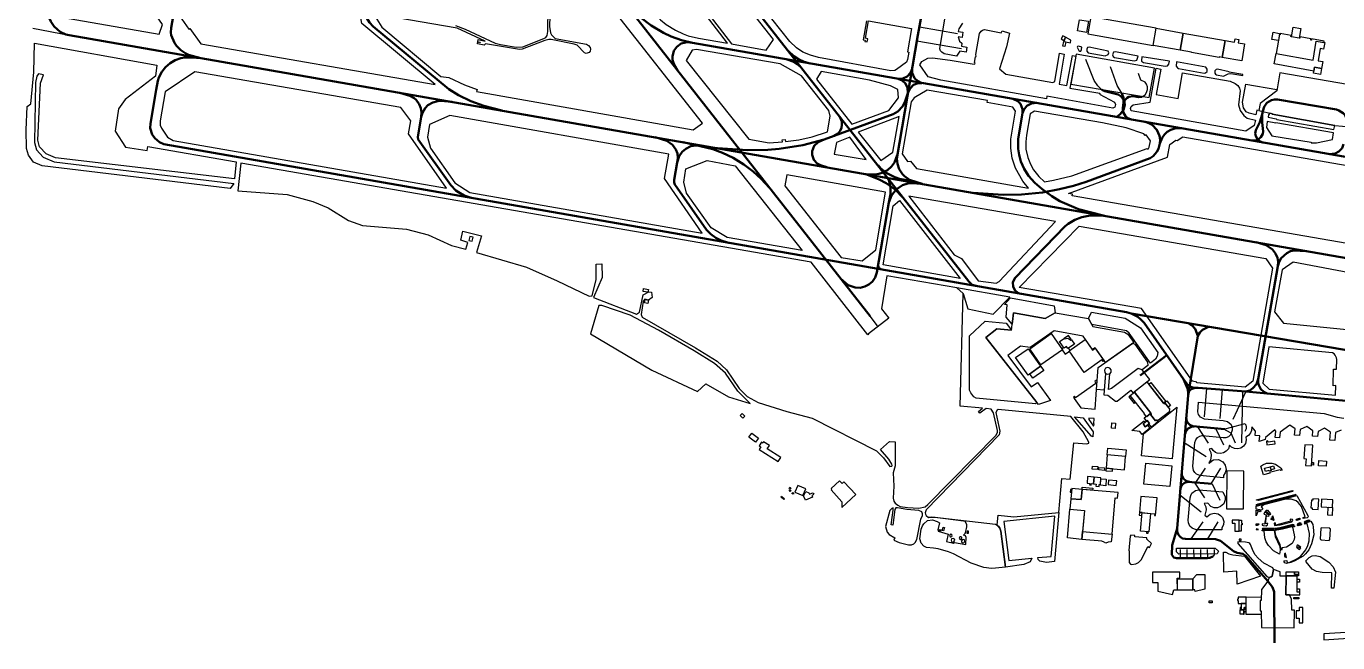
# Model space of a CAD drawing. Extents: x 16 to 3335, y -2153 to -3.
# Drawn here: x 16 to 1981, y -2153 to -1229 of the extents above; entities that cross this region are included whole.
import ezdxf

# ---------------------------------------------------------------- set-up
doc = ezdxf.new("R2010")
doc.units = 0
for name, color, linetype, lineweight in [('Apron', 6, 'Continuous', 25), ('Building', 7, 'Continuous', 25), ('Grass', 3, 'Continuous', 25), ('Parking_Position', 7, 'Continuous', 25), ('Runway', 2, 'Continuous', 50), ('Stopway', 30, 'Continuous', 25), ('Taxiway', 2, 'Continuous', 50)]:
    doc.layers.add(name, color=color, linetype=linetype, lineweight=lineweight)

msp = doc.modelspace()

# ---------------------------------------------------------------- linework, layer by layer
at = {"layer": 'Apron'}
for points in [[(1419, -1224.4), (1413.3, -1232.8), (1412.6, -1236.8), (1419.6, -1238), (1418.3, -1245.8), (1412.5, -1244.8), (1414.4, -1251.6), (1418.1, -1254.6), (1417.3, -1259.2), (1425.5, -1260.5), (1424.3, -1268.2), (1415, -1266.6), (1410, -1273.9), (1391.6, -1270.7), (1387.7, -1268.1), (1386.1, -1265.8), (1385.1, -1262.8), (1385.3, -1259.5), (1395.9, -1198)], [(2094.5, -1333.5), (1894.3, -1298.9), (1889.8, -1325.9), (1864.9, -1344.8), (1862.9, -1355.3), (1883.3, -1360.2), (1883.2, -1360.8), (1977.1, -1377.7), (2011.3, -1380.9)], [(1986.5, -1834.3), (1978.2, -1838), (1977.2, -1849.8), (1969.5, -1849.4), (1970.5, -1837.4), (1961.6, -1831.6), (1951.8, -1836.2), (1951.1, -1844), (1943.3, -1843.5), (1944.1, -1835.3), (1934.8, -1828.9), (1925.1, -1833.3), (1924.2, -1842.4), (1916.5, -1842), (1917.4, -1832.6), (1909.5, -1827), (1895, -1837.3), (1894.2, -1845.9), (1887.7, -1845.3), (1888.5, -1835.9), (1886.8, -1834), (1872.8, -1845.4), (1872.5, -1848.4), (1863.8, -1851.2), (1864.5, -1843), (1857.4, -1842.5), (1858.1, -1835.9), (1852.5, -1829.4), (1852, -1834.7), (1850.5, -1838.6), (1847.5, -1842.2), (1843.8, -1844.7), (1844.2, -1849), (1842.9, -1854.6), (1840.2, -1858.5), (1836.2, -1861.2), (1831.6, -1862.5), (1826.4, -1861.9), (1822.2, -1860.1), (1819, -1856.9), (1817.4, -1862.2), (1814.2, -1865.9), (1810.2, -1868.4), (1805.5, -1869.3), (1800.6, -1868.8), (1798.3, -1867.7), (1794.8, -1865), (1792.8, -1862.1), (1788.8, -1862.8), (1791, -1867.9), (1791.6, -1872.4), (1790.5, -1879.2), (1788.1, -1883.3), (1788.5, -1883.9), (1792.4, -1880.4), (1795.2, -1879.1), (1802.6, -1878.5), (1809.3, -1881.8), (1812.6, -1886.6), (1813.9, -1893.5), (1812.4, -1898.2), (1809.9, -1902.3), (1809.9, -1905.7), (1809.9, -1905.7), (1774.4, -1902.5), (1769.5, -1900.4), (1766.9, -1898), (1765, -1894.6), (1764.2, -1888.5), (1767.3, -1853.1), (1768.6, -1849), (1771.2, -1845.3), (1774.5, -1843.2), (1778.2, -1842.2), (1809.8, -1845.5), (1814.1, -1845.2), (1818, -1843.7), (1821, -1840.9), (1823.8, -1833.9), (1823.7, -1830.1), (1821.8, -1826.4), (1816, -1821.7), (1809.6, -1820.5), (1781.8, -1818), (1775.5, -1815), (1772.7, -1811), (1771.4, -1806.8), (1772.4, -1792.5), (1960.9, -1809.2), (1980.6, -1815), (1990.4, -1816.3)]]:
    msp.add_lwpolyline(points, dxfattribs=at)
for points in [[(1589.4, -1271.2), (1581.4, -1315.7), (1698.9, -1336.1), (1706.9, -1291.7), (1589.4, -1271.2)], [(1489.8, -1635.2), (1410.3, -1621), (1419.8, -1629.6), (1426.8, -1652.5), (1464.7, -1660.5), (1489.8, -1635.2)], [(1550.7, -1790.1), (1532.7, -1795.8), (1454, -1695.6), (1470.4, -1682.7), (1492.5, -1684.5), (1495.1, -1658.4), (1542.8, -1666.9), (1557.6, -1658.6), (1607.7, -1667.1), (1614.1, -1679.2), (1661.8, -1687.3), (1666.7, -1690.3), (1675.6, -1703), (1633.3, -1733), (1617.7, -1710.9), (1613.8, -1713.7), (1599.7, -1693.7), (1556.4, -1685.6), (1520.4, -1710.6), (1506, -1708.3), (1487, -1722.5), (1521.8, -1769.3), (1531.4, -1762.8), (1550.7, -1790.1)], [(1682.2, -1741.9), (1642.2, -1772), (1637.5, -1773.7), (1639.5, -1749.9), (1636.4, -1750.8), (1633.2, -1749.5), (1630.8, -1781.4), (1636.8, -1781.9), (1648.2, -1790.7), (1650.6, -1790.9), (1671.2, -1774.5), (1674.2, -1778.3), (1699.6, -1758.4), (1688.4, -1744), (1682.2, -1741.9)], [(1733.2, -1877.4), (1687.2, -1872.9), (1690.1, -1840), (1740.3, -1799.8), (1733.2, -1877.4)], [(1693.7, -1884), (1732.4, -1887.6), (1729.5, -1918.7), (1690.8, -1915.1), (1693.7, -1884)], [(1784.9, -1964.5), (1790, -1960.4), (1796.2, -1958.7), (1802.3, -1960), (1805.8, -1962.2), (1808.4, -1965.4), (1810.6, -1971.2), (1810.2, -1975.9), (1807.5, -1981.2), (1807.5, -1983.6), (1768.9, -1983.6), (1762.9, -1981.5), (1759.6, -1978.2), (1757.5, -1973.4), (1757.3, -1969.5), (1760.2, -1935.9), (1761.1, -1932.1), (1762.7, -1929), (1768.2, -1924.8), (1773.2, -1923.7), (1809.3, -1926.6), (1812.6, -1934.5), (1812.6, -1938.7), (1810.4, -1944.6), (1805.8, -1948.9), (1801.2, -1950.6), (1796.1, -1950.6), (1791.1, -1948.6), (1786.5, -1943.9), (1781.1, -1944.2), (1783.4, -1949.2), (1784.1, -1953.7), (1782.2, -1961.8), (1784.9, -1964.5)], [(1739.8, -2011.3), (1797.7, -2011.2), (1802.8, -2015.6), (1800.7, -2019.9), (1743, -2020), (1739.8, -2016.8), (1739.8, -2011.3)], [(1885.1, -2043.3), (1883.2, -2053.1), (1881.6, -2054.4), (1878.3, -2055.2), (1876.4, -2060.8), (1866.8, -2073), (1866.6, -2089.7), (1865, -2089.6), (1865.1, -2105), (1866.5, -2105.1), (1866.8, -2130.2), (1916, -2130.6), (1916.3, -2104.1), (1912.6, -2104.1), (1912.2, -2087.6), (1908.9, -2081.3), (1903.6, -2081.4), (1904.1, -2053.4), (1895.2, -2053.4), (1895.2, -2046.7), (1885.1, -2043.3)]]:
    msp.add_lwpolyline(points, close=True, dxfattribs=at)
at = {"layer": 'Building'}
for points in [[(1611.1, -1214.9), (1606.6, -1240.6), (1704.6, -1257.8), (1709, -1232.2), (1611.1, -1214.9)], [(1594.3, -1219.4), (1607.8, -1221.7), (1604.8, -1238.6), (1591.3, -1236.1), (1594.3, -1219.4)], [(1709, -1232.2), (1749.8, -1239.3), (1745.3, -1264.8), (1704.6, -1257.8), (1709, -1232.2)], [(1894.1, -1239.8), (1892.3, -1250.5), (1882.6, -1248.8), (1884.5, -1238.1), (1894.1, -1239.8)], [(1914.5, -1230.6), (1926.2, -1232.7), (1923.7, -1247.2), (1912, -1245.1), (1914.5, -1230.6)], [(693.9, -1252.6), (695.7, -1253), (695.5, -1254), (693.7, -1253.6), (693.9, -1252.6)], [(1573.4, -1245.6), (1569.5, -1243.4), (1567, -1247.9), (1571, -1250.3), (1573.4, -1245.6)], [(1570.7, -1252.2), (1573.7, -1252.7), (1572.5, -1259.4), (1569.5, -1259), (1570.7, -1252.2)], [(1570.7, -1252.2), (1580.8, -1254), (1581.5, -1250.2), (1573.4, -1245.6), (1570.7, -1252.2)], [(1749.8, -1239.3), (1812.6, -1250.3), (1808.1, -1275.9), (1803.6, -1275), (1803.4, -1275.8), (1762.1, -1268.7), (1762.1, -1267.9), (1745.3, -1264.8), (1749.8, -1239.3)], [(1812.6, -1250.3), (1826.7, -1252.8), (1827.6, -1248), (1833.2, -1248.9), (1832.3, -1253.8), (1841.8, -1255.5), (1837.6, -1281.2), (1808.1, -1275.9), (1812.6, -1250.3)], [(1949.1, -1251.4), (1961.8, -1253.5), (1960, -1263.6), (1955.1, -1262.7), (1951.9, -1281.2), (1958.8, -1282.2), (1957.1, -1292.4), (1946.3, -1290.5), (1945.3, -1296.3), (1886, -1285.7), (1889, -1269.9), (1944.3, -1279.8), (1949.1, -1251.4)], [(1889, -1269.9), (1944.3, -1279.8), (1949.1, -1251.4), (1960.7, -1253.3), (1961, -1251.4), (1942.2, -1248.2), (1941.9, -1250), (1940.9, -1249.8), (1941.2, -1248), (1925, -1245.2), (1924.7, -1247), (1923.7, -1247.2), (1912, -1245.1), (1911.1, -1244.6), (1911.4, -1242.8), (1895.2, -1240), (1894.9, -1241.9), (1893.8, -1241.7), (1889, -1269.9)], [(1946.3, -1290.5), (1957.1, -1292.4), (1955.4, -1301.2), (1944.8, -1299.3), (1946.3, -1290.5)], [(680.2, -1544), (679, -1550.2), (684.1, -1551.2), (685.4, -1545), (680.2, -1544)], [(948.1, -1623.4), (947.4, -1627.7), (940, -1626.4), (940.7, -1622.1), (948.1, -1623.4)], [(948.3, -1639.6), (947.1, -1644.7), (942, -1643.6), (943.1, -1638.5), (948.3, -1639.6)], [(1568.8, -1713.9), (1536.5, -1736.6), (1519.6, -1712.4), (1551.9, -1689.5), (1568.8, -1713.9)], [(1571.4, -1711.4), (1564.3, -1701.5), (1571.2, -1696.9), (1571.8, -1697.6), (1576.9, -1696.5), (1581.5, -1699.4), (1582.1, -1698.9), (1586.7, -1705.5), (1576.9, -1712.2), (1574.7, -1709.2), (1571.4, -1711.4)], [(1570.7, -1710.5), (1567.8, -1712.4), (1568.8, -1713.9), (1568.4, -1714.2), (1572.8, -1720.4), (1579.1, -1716), (1578.7, -1715.5), (1580.2, -1714.5), (1578, -1711.5), (1576.9, -1712.2), (1574.7, -1709.2), (1571.4, -1711.4), (1570.7, -1710.5)], [(1577.6, -1692.4), (1571.2, -1696.9), (1571.8, -1697.6), (1576.9, -1696.5), (1581.5, -1699.4), (1582.1, -1698.9), (1577.6, -1692.4)], [(1578.7, -1715.5), (1602.6, -1698.6), (1613.8, -1714.4), (1617.7, -1711.5), (1631, -1730.5), (1629.6, -1731.4), (1627.9, -1729.2), (1601.4, -1747.9), (1578.7, -1715.5)], [(1517.2, -1712.3), (1536, -1738.7), (1517.1, -1752.2), (1498.4, -1725.5), (1517.2, -1712.3)], [(1536, -1738.7), (1540.6, -1745.2), (1524.2, -1756.7), (1519.8, -1750.2), (1536, -1738.7)], [(1701.3, -1808.8), (1676.3, -1777), (1695.2, -1761.9), (1721.1, -1795.1), (1722.5, -1794.1), (1729.7, -1803.4), (1728.4, -1804.5), (1729.6, -1806.3), (1710.9, -1820.9), (1709.5, -1819.1), (1708, -1820.3), (1700.8, -1811), (1702.2, -1809.9), (1701.3, -1808.8)], [(1698, -1765.5), (1701.2, -1762.9), (1723.5, -1791.4), (1720.2, -1794), (1698, -1765.5)], [(1670.4, -1782.4), (1668, -1784.3), (1676, -1794.6), (1678.4, -1792.6), (1670.4, -1782.4)], [(1701.3, -1808.8), (1695, -1813.8), (1694, -1813.6), (1691, -1809.8), (1691.5, -1809.4), (1670.3, -1782.3), (1676.6, -1777.3), (1701.3, -1808.8)], [(1720.2, -1794), (1725.1, -1790.2), (1730.7, -1797.4), (1727.1, -1800.1), (1722.5, -1794.1), (1721.1, -1795.1), (1720.2, -1794)], [(1088.8, -1809.5), (1085.7, -1812.6), (1089.6, -1816.6), (1092.7, -1813.5), (1088.8, -1809.5)], [(1642.7, -1823.4), (1648.4, -1823.8), (1647.8, -1831.9), (1642.1, -1831.5), (1642.7, -1823.4)], [(1672.6, -1835.1), (1691, -1820.6), (1692.4, -1822.4), (1690.1, -1824.3), (1690, -1825.6), (1692.8, -1829.2), (1696.1, -1826.7), (1699.8, -1831.5), (1688.1, -1840.7), (1684.6, -1836.3), (1672.6, -1835.1)], [(1690.1, -1824.3), (1695.8, -1819.8), (1699.3, -1824.2), (1692.8, -1829.2), (1690, -1825.6), (1690.1, -1824.3)], [(1694.5, -1813.2), (1695, -1813.8), (1701.3, -1808.8), (1702.2, -1809.9), (1700.8, -1811), (1708, -1820.3), (1709.5, -1819.1), (1711.8, -1822), (1702, -1829.7), (1698.2, -1825), (1699.3, -1824.2), (1695.8, -1819.8), (1694.8, -1820.6), (1691, -1815.8), (1694.5, -1813.2)], [(1103.2, -1838.7), (1113, -1846.2), (1108.4, -1852.2), (1098.6, -1844.7), (1103.2, -1838.7)], [(1116.4, -1859.4), (1114, -1863.2), (1142.7, -1881.4), (1146.7, -1875.3), (1126.3, -1862.3), (1129.5, -1857.2), (1120.8, -1851.7), (1119.5, -1853.7), (1117.5, -1852.4), (1114, -1857.9), (1116.4, -1859.4)], [(1635.8, -1871.4), (1636.8, -1861.5), (1664.2, -1864), (1663.4, -1873.8), (1635.8, -1871.4)], [(1874.4, -1850.7), (1875.1, -1856.2), (1887.4, -1854.9), (1886.9, -1851.1), (1876.8, -1852.3), (1876.6, -1850.5), (1874.4, -1850.7)], [(1933.2, -1887.5), (1942.2, -1888), (1944.1, -1857), (1931.9, -1856.3), (1930.6, -1877.1), (1933.9, -1877.3), (1933.2, -1887.5)], [(1634, -1891.3), (1661.7, -1893.7), (1663.4, -1873.8), (1635.8, -1871.4), (1634, -1891.3)], [(1942.8, -1882.8), (1945.1, -1883), (1944.8, -1886.7), (1942.6, -1886.5), (1942.8, -1882.8)], [(1953.2, -1879.9), (1964.4, -1880.7), (1963.9, -1888.4), (1952.6, -1887.7), (1953.2, -1879.9)], [(1616, -1904.8), (1606.4, -1903.9), (1605.5, -1913.9), (1609.6, -1914.3), (1609.4, -1916.4), (1611.7, -1916.6), (1611.8, -1914.5), (1615.2, -1914.8), (1616, -1904.8)], [(1613.7, -1888.1), (1621.8, -1888.8), (1621.4, -1893.5), (1613.2, -1892.8), (1613.7, -1888.1)], [(1616, -1904.8), (1615.2, -1914.8), (1619.1, -1915.1), (1618.8, -1918.4), (1623.5, -1918.8), (1623.7, -1915.6), (1625.6, -1915.8), (1626.4, -1905.6), (1616, -1904.8)], [(1623.3, -1890.1), (1631.8, -1890.8), (1631.5, -1894.7), (1623, -1894), (1623.3, -1890.1)], [(1634.2, -1891.3), (1633.9, -1895.1), (1643.5, -1896), (1643.9, -1892.1), (1634.2, -1891.3)], [(1840.3, -1952.3), (1840.5, -1895.6), (1815.1, -1895.5), (1814.8, -1952.1), (1840.3, -1952.3)], [(1871.5, -1891.4), (1880.1, -1889.1), (1881.7, -1895), (1878.5, -1895.8), (1878.2, -1894.7), (1872.8, -1896.1), (1871.5, -1891.4)], [(1880.1, -1889.1), (1885.2, -1887.7), (1886.4, -1892.3), (1881.3, -1893.7), (1880.1, -1889.1)], [(1159.1, -1924.1), (1160.4, -1923.3), (1161.7, -1925.4), (1160.5, -1926.2), (1159.1, -1924.1)], [(1159.3, -1920.7), (1160.8, -1920), (1161.5, -1921.7), (1159.9, -1922.3), (1159.3, -1920.7)], [(1171.9, -1917.3), (1167.8, -1927.5), (1179.8, -1932.4), (1184, -1922.1), (1171.9, -1917.3)], [(1183.3, -1939.5), (1180.4, -1932.8), (1184.2, -1926.2), (1188.7, -1928.2), (1189.6, -1930.4), (1194.1, -1928.5), (1196.1, -1929.5), (1195.2, -1931.3), (1192.8, -1932.3), (1194, -1935), (1183.3, -1939.5)], [(1234.6, -1910.2), (1221.8, -1921.9), (1222.8, -1922.9), (1221.8, -1923.7), (1238.1, -1941.6), (1237.8, -1950.5), (1259, -1930.9), (1241.2, -1911.8), (1238.4, -1914.4), (1234.6, -1910.2)], [(1596.8, -1938.5), (1581.4, -1937.1), (1579.9, -1952.7), (1601.6, -1954.7), (1598.8, -1986.2), (1643.3, -1990.2), (1647.9, -1935.8), (1651.2, -1936.2), (1652, -1927.8), (1598.1, -1923.1), (1596.8, -1938.5)], [(1582.6, -1923.3), (1580.8, -1923.2), (1580.5, -1927.5), (1582.2, -1927.7), (1582.6, -1923.3)], [(1598.1, -1923.1), (1582.7, -1921.6), (1581.4, -1937.1), (1596.8, -1938.5), (1598.1, -1923.1)], [(1598.1, -1923.1), (1598.4, -1920), (1614.1, -1921.4), (1613.9, -1924.5), (1598.1, -1923.1)], [(1634.4, -1907.8), (1633.6, -1917.6), (1625.5, -1916.9), (1626.3, -1907.1), (1634.4, -1907.8)], [(1637.8, -1909.2), (1637.1, -1916), (1649.3, -1917.2), (1650, -1910.4), (1637.8, -1909.2)], [(1147.8, -1933.5), (1152.3, -1937.2), (1151.3, -1938.3), (1146.9, -1934.7), (1147.8, -1933.5)], [(1164.5, -1927.6), (1166.2, -1928.9), (1165, -1930.5), (1163.3, -1929.2), (1164.5, -1927.6)], [(1707.2, -1959.6), (1706.9, -1962.2), (1708.4, -1962.3), (1710.8, -1935.9), (1686.3, -1933.7), (1684.1, -1957.7), (1707.2, -1959.6)], [(1951.9, -1953.5), (1952.8, -1937.8), (1944.1, -1937.3), (1944, -1939.5), (1941.9, -1939.3), (1941.2, -1950.7), (1943.2, -1950.8), (1943.1, -1953), (1951.9, -1953.5)], [(1973.5, -1950.2), (1974.2, -1938.7), (1957.1, -1937.7), (1956.4, -1949.2), (1973.5, -1950.2)], [(1579.9, -1952.7), (1601.6, -1954.7), (1597.7, -1998), (1576.1, -1995.9), (1579.9, -1952.7)], [(1684.1, -1957.7), (1683.6, -1961.9), (1687.7, -1962.4), (1688.1, -1958), (1684.1, -1957.7)], [(1688.1, -1958), (1700.7, -1959.1), (1698.2, -1986.9), (1685.5, -1985.8), (1688.1, -1958)], [(1973.5, -1950.2), (1972.8, -1962.1), (1966.5, -1961.7), (1967.2, -1949.9), (1973.5, -1950.2)], [(1384.6, -1983), (1386.8, -1983.7), (1386.1, -1985.8), (1383.9, -1985.1), (1384.6, -1983)], [(1389.8, -1979.7), (1391.9, -1980.3), (1390.3, -1985.2), (1388.2, -1984.6), (1389.8, -1979.7)], [(1833.5, -1969.5), (1823.3, -1969.5), (1823.3, -1973.7), (1827.3, -1973.7), (1827.3, -1985.5), (1833.4, -1985.5), (1833.5, -1969.5)], [(1833.5, -1969.5), (1837, -1969.5), (1837, -1973.6), (1838.3, -1973.6), (1838.3, -1976.1), (1836.6, -1976.1), (1836.6, -1985.5), (1833.4, -1985.5), (1833.5, -1969.5)], [(1956.1, -1981.4), (1955.2, -1997.9), (1955.9, -1998), (1955.9, -1998.8), (1968.5, -1999.5), (1968.6, -1998.8), (1969.4, -1998.8), (1970.3, -1982.3), (1969.4, -1982.2), (1969.5, -1981.5), (1957, -1980.8), (1956.9, -1981.5), (1956.1, -1981.4)], [(1401.5, -1990.4), (1400.2, -1990.8), (1399.4, -1992.3), (1400.3, -1994), (1401.4, -1994.3), (1402.8, -1993.7), (1403.4, -1992.5), (1403.1, -1991.2), (1401.5, -1990.4)], [(1404.7, -1996.5), (1402.5, -1997.4), (1401.7, -1999), (1402.4, -2001.1), (1404.1, -2002.1), (1406, -2001.8), (1407.4, -1999.4), (1406.7, -1997.5), (1404.7, -1996.5)], [(1416.2, -1994), (1414.9, -1994.4), (1414.1, -1996), (1415, -1997.6), (1416.1, -1998), (1417.5, -1997.3), (1418.1, -1996.1), (1417.7, -1994.9), (1416.2, -1994)], [(1420.1, -1998), (1418.3, -1998.6), (1417.3, -2000.2), (1417.6, -2002), (1419.6, -2003.3), (1421.5, -2002.9), (1422.6, -2000.6), (1421.7, -1998.7), (1420.1, -1998)], [(1425.6, -1988.6), (1427.7, -1988.7), (1427.7, -1985.7), (1425.7, -1985.7), (1425.6, -1988.6)], [(1598.8, -1986.2), (1643, -1990.2), (1641.9, -2001.9), (1637.2, -2002.2), (1633.7, -2003.5), (1630.4, -2001.6), (1628.1, -2001.4), (1628.1, -2000.6), (1597.7, -1998), (1598.8, -1986.2)], [(1694.7, -1986.6), (1694.5, -1988.6), (1697.3, -1988.8), (1697.5, -1986.9), (1694.7, -1986.6)], [(1833.5, -1997.8), (1833.5, -1999.8), (1836.5, -1999.9), (1836.5, -1997.7), (1833.5, -1997.8)], [(1711.8, -2075.7), (1733.7, -2080.8), (1735.6, -2073.5), (1741, -2073.6), (1740.8, -2056), (1744.7, -2055.9), (1744.6, -2047.2), (1703.7, -2047.3), (1703.9, -2062.9), (1711.7, -2062.9), (1711.8, -2075.7)], [(1740.9, -2057), (1764.2, -2057), (1764.2, -2074.4), (1741, -2074.4), (1740.9, -2057)], [(1764.2, -2057), (1770.2, -2050.8), (1781.9, -2050.9), (1782, -2072.8), (1767.8, -2076.1), (1767.3, -2073.5), (1764.2, -2073.5), (1764.2, -2057)], [(1903.6, -2081.4), (1924.4, -2081.2), (1924.4, -2077.1), (1920.5, -2077.1), (1920.5, -2053.4), (1904.1, -2053.4), (1903.6, -2081.4)], [(1904.1, -2046.8), (1916.6, -2046.9), (1916.6, -2050.8), (1922.6, -2050.8), (1922.6, -2052.9), (1904.1, -2052.9), (1904.1, -2046.8)], [(1916.6, -2046.9), (1922.6, -2046.9), (1922.6, -2050.8), (1916.6, -2050.8), (1916.6, -2046.9)], [(1920.5, -2057.8), (1924.2, -2057.8), (1924.2, -2062.4), (1920.5, -2062.4), (1920.5, -2057.8)], [(1920.5, -2072.2), (1923.9, -2072.2), (1924, -2077.1), (1920.5, -2077.1), (1920.5, -2072.2)], [(1788.6, -2090.1), (1793.3, -2090.2), (1793.2, -2093), (1788.6, -2092.9), (1788.6, -2090.1)], [(1844.1, -2084.6), (1832.3, -2084.6), (1832.3, -2087.8), (1831.3, -2087.8), (1831.3, -2089.4), (1832.3, -2089.4), (1832.3, -2094.3), (1844.1, -2094.3), (1844.1, -2084.6)], [(1836.4, -2100), (1835.3, -2100), (1835.2, -2103.3), (1836.4, -2103.2), (1836.4, -2100)], [(1836.4, -2094.3), (1836.4, -2103.2), (1840.9, -2103.2), (1840.9, -2100.3), (1844.1, -2100.3), (1844.1, -2094.3), (1836.4, -2094.3)], [(1841.8, -2100.3), (1841.7, -2104), (1840.3, -2104), (1840.3, -2110.1), (1841.3, -2110), (1841.4, -2106.2), (1844.1, -2106.2), (1844.1, -2104), (1843.2, -2104), (1843.2, -2100.3), (1841.8, -2100.3)], [(1844.1, -2084), (1866.6, -2084.6), (1866.6, -2089.7), (1865, -2089.6), (1865.1, -2105), (1866.5, -2105.1), (1866.5, -2110.7), (1844.1, -2110.4), (1844.1, -2084)], [(1915.4, -2084.9), (1923, -2085), (1923, -2087.2), (1915.4, -2087.2), (1915.4, -2084.9)], [(1928.8, -2123.1), (1928.8, -2100.3), (1923.3, -2100.3), (1923.3, -2105), (1918.8, -2105), (1918.8, -2116), (1923.4, -2116), (1923.5, -2123.1), (1928.8, -2123.1)], [(1835.2, -2103.7), (1840.3, -2103.7), (1840.3, -2110.1), (1835.1, -2110), (1835.2, -2103.7)]]:
    msp.add_lwpolyline(points, close=True, dxfattribs=at)
at = {"layer": 'Grass'}
for points in [[(882.1, -1008), (1072.7, -1255.5), (1124.8, -1264.8), (1135.6, -1249), (1109.4, -1216), (1095, -1210.9), (1035.8, -1134.4), (1035.4, -1122), (948.1, -1010.4), (920.6, -999.8), (919.6, -1002.6), (914.9, -1001.8), (882.1, -1008)], [(1066.7, -1254.3), (878.2, -1008.7), (822.5, -1019.1), (815.1, -1038.3), (945.4, -1204.1), (948.2, -1203.3), (966.1, -1219.7), (974.8, -1226.4), (988.6, -1234.9), (1000, -1240.5), (1007.8, -1243.4), (1023, -1247.1), (1066.7, -1254.3)], [(158.6, -1123.9), (152.5, -1128), (124.2, -1124.2), (109, -1123.1), (95.8, -1124), (86.8, -1127.5), (81, -1133.8), (71.4, -1161.9), (68.9, -1180.4), (68.2, -1200.7), (71.6, -1201.1), (72.6, -1209.1), (74.9, -1214.7), (79.7, -1217.7), (214.9, -1240.9), (219.7, -1226.7), (186.5, -1178.1), (191.1, -1155.9), (187.3, -1151.5), (190.8, -1129.7), (158.6, -1123.9)], [(252.7, -1169.6), (245, -1213.4), (259.1, -1233.6), (260.5, -1232.7), (277, -1255.3), (628.4, -1316.6), (518.7, -1224.9), (514.9, -1206.1), (510.8, -1206.6), (483.2, -1217.7), (478.5, -1217.3), (463.8, -1209.4), (452.5, -1204.9), (252.7, -1169.6)], [(1647.4, -1350.4), (1644.4, -1351.9), (1545.2, -1334.1), (1544.6, -1337.7), (1386.6, -1309.7), (1367.6, -1304.8), (1354.9, -1286.9), (1357.7, -1281.8), (1367.1, -1277.1), (1374, -1276.7), (1400.3, -1279.8), (1436.4, -1286.1), (1437.6, -1285.6), (1437.9, -1284.5), (1436.9, -1283.4), (1438.2, -1275.1), (1439.4, -1274.5), (1438.9, -1271.3), (1444.6, -1240.1), (1447.1, -1236.3), (1448.7, -1235.1), (1452.1, -1234.2), (1476.8, -1239.1), (1478.4, -1236.1), (1489.4, -1239.7), (1484.6, -1260.1), (1474.4, -1292.8), (1484, -1301), (1554.5, -1313.6), (1557.4, -1311.7), (1564.2, -1269.4), (1571.1, -1270.8), (1563.6, -1315.9), (1575.5, -1318.1), (1583.6, -1273.1), (1589, -1274), (1580, -1322), (1624.5, -1329.6), (1624.2, -1330.9), (1646.7, -1342.8), (1648.2, -1346.2), (1647.4, -1350.4)], [(211.5, -1287.3), (209.5, -1303.8), (164, -1338.8), (154, -1352.8), (149, -1386.3), (164.5, -1410.3), (197, -1415.3), (198, -1409.3), (330, -1432.3), (327.5, -1457.8), (59.5, -1426.3), (45.5, -1420.3), (35.5, -1409.8), (33, -1399.8), (37, -1314.3), (41.5, -1301.8), (34, -1300.3), (31.5, -1303.8), (29.5, -1313.3), (28, -1403.3), (31, -1414.3), (41, -1425.3), (57.5, -1432.3), (326.5, -1464.8), (321, -1472.5), (39.6, -1438.2), (26.5, -1432.8), (19, -1422.3), (16, -1412.3), (15.5, -1384.3), (17, -1349.3), (22.5, -1345.3), (27, -1297.8), (28, -1254.3), (211.5, -1287.3)], [(1098.4, -1398.2), (1128.9, -1403.8), (1149.3, -1402.2), (1148.8, -1399.2), (1153, -1398.8), (1153.5, -1401.7), (1173.7, -1399.4), (1193.6, -1394.8), (1216.4, -1387.4), (1220.5, -1364), (1218.3, -1355.2), (1177.4, -1303.5), (1145.7, -1285.7), (1020.4, -1263.9), (1013.6, -1265.2), (1004.9, -1280.3), (1098.4, -1398.2)], [(1590.7, -1260.4), (1593.1, -1265.7), (1594.5, -1266.7), (1596.1, -1266.3), (1597.3, -1264), (1597.7, -1260.3), (1592.8, -1259.1), (1591.1, -1259.5), (1590.7, -1260.4)], [(1607, -1269.2), (1632.5, -1273.7), (1637.3, -1271.3), (1638.3, -1268.8), (1637.1, -1266.5), (1608.7, -1260.6), (1606.4, -1261.1), (1605.1, -1263.5), (1605, -1266.7), (1607, -1269.2)], [(1682.1, -1273.9), (1648.3, -1267.4), (1645.4, -1268.2), (1643.9, -1271.8), (1644.7, -1274.4), (1646.6, -1276.1), (1676.2, -1280.8), (1680, -1279.9), (1682.1, -1273.9)], [(1687.6, -1274.9), (1687, -1280.3), (1687.4, -1281.7), (1690.2, -1283.4), (1722.6, -1288.9), (1726.3, -1288.2), (1728.3, -1286.1), (1729.3, -1281.3), (1687.6, -1274.9)], [(645.3, -1472), (588.7, -1390.5), (592, -1370.7), (577.2, -1350.8), (268.4, -1297.3), (223.6, -1327.2), (216.2, -1371.1), (216.1, -1377.2), (218.1, -1381.8), (227.1, -1395.3), (235.5, -1400.3), (645.3, -1472)], [(1207.1, -1297.1), (1200.2, -1308.5), (1252.9, -1375.8), (1308.5, -1355.2), (1323, -1336.6), (1322, -1323.7), (1311, -1318.3), (1279.5, -1309.7), (1207.1, -1297.1)], [(1856.3, -1377.7), (1843.8, -1386.5), (1671.6, -1356.1), (1670.5, -1352.5), (1671.9, -1349.5), (1674.8, -1346.9), (1700, -1342.8), (1709.1, -1291.9), (1716.3, -1293.2), (1709.4, -1331.6), (1742, -1337.6), (1748.4, -1298.9), (1820.3, -1311.6), (1827.4, -1314.7), (1831.5, -1317.9), (1834, -1322), (1835.2, -1326.1), (1832.7, -1346.9), (1835.2, -1355.4), (1840.6, -1363), (1845.8, -1366.8), (1858.3, -1369.7), (1856.3, -1377.7)], [(1739.8, -1282.6), (1739.2, -1288.9), (1740.9, -1291.6), (1742.5, -1292.2), (1781.3, -1299.6), (1783.2, -1299.1), (1785.4, -1296.8), (1785.6, -1293.2), (1783.4, -1290.5), (1739.8, -1282.6)], [(1801.3, -1293.5), (1799.3, -1293.7), (1797, -1296.1), (1797.1, -1299.5), (1797.9, -1301.1), (1799.6, -1302.1), (1810.3, -1304), (1817.2, -1300.2), (1821.3, -1299.7), (1838.9, -1302.8), (1839, -1301.6), (1818.4, -1297.8), (1818.6, -1297.2), (1801.3, -1293.5)], [(1858.8, -1362.1), (1848.4, -1359.4), (1844.2, -1357.5), (1840, -1351.4), (1838.8, -1343.1), (1843.6, -1315.7), (1890.1, -1323.7), (1889.8, -1325.9), (1864.9, -1344.8), (1862.9, -1355.3), (1860.2, -1354.7), (1858.8, -1362.1)], [(1498.2, -1356.5), (1494.1, -1350.5), (1455.7, -1343.4), (1456.2, -1340.3), (1366, -1324.7), (1346.4, -1336.3), (1341.9, -1342.5), (1328.6, -1420.1), (1336.2, -1431.8), (1340.8, -1431.2), (1350, -1442.1), (1517.7, -1471.7), (1509.2, -1461.1), (1498.5, -1441.9), (1493.5, -1426.7), (1491.1, -1411.9), (1491.4, -1398.3), (1498.2, -1356.5)], [(1628.9, -1373.7), (1526.8, -1356.2), (1520.2, -1360.4), (1514.7, -1392.3), (1513.7, -1402.5), (1514, -1413.1), (1516.7, -1426), (1520.6, -1435.7), (1525.4, -1444.1), (1533.3, -1454.3), (1541.6, -1462.2), (1555.1, -1459.8), (1583, -1453.3), (1695.9, -1412.4), (1697.1, -1413.4), (1698.9, -1410.5), (1700.8, -1401), (1694.3, -1392), (1692.5, -1392.7), (1690.9, -1390.2), (1664.4, -1381.6), (1628.9, -1373.7)], [(650.3, -1363), (620.1, -1376.2), (617.2, -1395.3), (621.3, -1411.7), (657.8, -1463.9), (680.3, -1478.3), (1028.5, -1539), (972.1, -1457.2), (978.5, -1420.8), (650.3, -1363)], [(1324, -1364.4), (1262.5, -1387.8), (1296.3, -1430.5), (1314.7, -1417.7), (1324, -1364.4)], [(1875.3, -1371.9), (1874.4, -1381.1), (1882.5, -1393.2), (1941.4, -1402.8), (1941.4, -1403.8), (1949.5, -1403.9), (1973.4, -1398.8), (1975.2, -1388.8), (1888.7, -1373.7), (1888.5, -1374.4), (1875.3, -1371.9)], [(1975.7, -1383.7), (1977.1, -1377.7), (1883.2, -1360.8), (1883.3, -1360.2), (1879.3, -1359.5), (1877.4, -1361.9), (1876.8, -1365.5), (1889.2, -1367.8), (1889.9, -1368.7), (1975.7, -1383.7)], [(1226.7, -1420.8), (1274.7, -1429), (1249.8, -1395.2), (1230, -1403.3), (1226.7, -1420.8)], [(2188.9, -1569.2), (2156.9, -1582.9), (1583.4, -1483.2), (1583.7, -1480.7), (1578, -1479.7), (1726.2, -1425.2), (1729.6, -1406.1), (1738.7, -1399.8), (1740.8, -1400.3), (1749, -1394.7), (2092.7, -1454.6), (2183.1, -1547.2), (2190.2, -1565.4), (2188.9, -1569.2)], [(1367.1, -1945.9), (1469.4, -1841.8), (1471.2, -1837.3), (1471.4, -1835), (1465.4, -1808.4), (1461.6, -1802.8), (1454.4, -1801.8), (1445.1, -1808.9), (1442.9, -1806.2), (1449, -1801.3), (1415.5, -1798.5), (1419.8, -1629.6), (1410.3, -1621), (1305.6, -1602.9), (1297.4, -1652.4), (1308.7, -1666.6), (1277.8, -1690), (1277.2, -1691.6), (1192, -1582.5), (337.3, -1434.1), (332.8, -1475.6), (406.7, -1481.2), (445.3, -1491.6), (468.3, -1501.1), (498.8, -1520.1), (519.3, -1527.6), (585.3, -1533.1), (617.8, -1541.6), (652.8, -1557.6), (674.5, -1563.3), (677.2, -1553), (667.1, -1549.9), (669.7, -1536.2), (697.9, -1543.2), (690.3, -1568.1), (765.3, -1590.1), (811.3, -1610.6), (859.3, -1633.6), (863.8, -1633.1), (869.8, -1608.6), (869.8, -1585.6), (878.3, -1585.1), (878.8, -1605.6), (865.8, -1635.4), (930.4, -1660.7), (934.8, -1657.7), (940.3, -1631.7), (948.7, -1627.1), (952.9, -1627.5), (953.6, -1635.8), (948.2, -1639.4), (942.7, -1638), (940.4, -1641), (937.1, -1661), (938.6, -1665.2), (1018.9, -1710.9), (1051.3, -1731.1), (1065.3, -1744.2), (1084.2, -1771.9), (1096.3, -1784.1), (1112.5, -1793.1), (1155.8, -1806.6), (1193.3, -1816.2), (1289.9, -1865.4), (1300.7, -1875.9), (1309.9, -1889), (1313.1, -1888.3), (1313.7, -1887.1), (1313.2, -1885.3), (1308.6, -1877.9), (1295.8, -1863.3), (1309.6, -1851.5), (1318, -1852.1), (1318.1, -1887.6), (1315, -1898.5), (1316.2, -1918.1), (1314.8, -1936.5), (1316, -1940.6), (1318, -1943.7), (1321.9, -1947), (1325.5, -1948.6), (1336.4, -1950.2), (1353.2, -1951.4), (1362.7, -1949.1), (1367.1, -1945.9)], [(1178.4, -1565.2), (1066.3, -1545.9), (1042.4, -1531.1), (1005.3, -1479.2), (1001.3, -1462.7), (1004.2, -1443), (1036.4, -1430.5), (1077.9, -1438.1), (1178.4, -1565.2)], [(1155.8, -1451.9), (1152.5, -1468.4), (1236.9, -1575.7), (1268.5, -1580.9), (1289, -1564.1), (1303.6, -1477.6), (1155.8, -1451.9)], [(1415.2, -1607), (1300, -1586.6), (1315.2, -1498.4), (1324.3, -1490.2), (1415.2, -1607)], [(1442.6, -1610.4), (1469.5, -1614.2), (1473.9, -1611.4), (1558.5, -1521.9), (1338.5, -1484), (1406.4, -1571.8), (1417.2, -1577.2), (1442.6, -1610.4)], [(1854.2, -1761.2), (1842.8, -1769.9), (1770.1, -1763.6), (1770.1, -1762.3), (1763.7, -1761.2), (1687.3, -1652.2), (1503.8, -1620.5), (1593.8, -1528.6), (1873.7, -1577.1), (1883.6, -1591.7), (1854.2, -1761.2)], [(2090.5, -1675.6), (2017.6, -1602.2), (1914.4, -1582.9), (1898, -1594.2), (1886.6, -1657.3), (1900.2, -1673.9), (2034.7, -1687.3), (2040.4, -1658.4), (2048, -1660.1), (2046.6, -1667.9), (2041.8, -1666.8), (2037.9, -1687.6), (2048, -1688.6), (2050.7, -1675.4), (2089.5, -1681.4), (2090.5, -1675.6)], [(873.8, -1647.6), (861.3, -1690.1), (953.3, -1744.6), (1021.6, -1776.7), (1034.3, -1764.8), (1068.3, -1784.6), (1100.8, -1794.6), (1082.1, -1776.1), (1063.8, -1749.1), (1047.1, -1734.6), (1016.6, -1715.4), (963.2, -1684.6), (920.6, -1662), (878.2, -1647.8), (873.8, -1647.6)], [(1481.6, -1646), (1490.7, -1636.2), (1556.1, -1647.9), (1557.6, -1658.6), (1542.8, -1666.9), (1495.1, -1658.4), (1493.4, -1675.5), (1484.2, -1664.9), (1486, -1646.7), (1481.6, -1646)], [(1453.1, -1671), (1484.3, -1674), (1492.5, -1684.5), (1470.4, -1682.7), (1454, -1695.6), (1530.4, -1792.8), (1528.2, -1794.8), (1439.5, -1786.4), (1435.8, -1784.3), (1431.2, -1778.5), (1429.6, -1774.7), (1429.4, -1692.9), (1453.1, -1671)], [(1607.7, -1667.1), (1612.1, -1657.6), (1662.7, -1666.4), (1685.6, -1681), (1711.5, -1718), (1710.6, -1723.7), (1708.1, -1728.1), (1700.5, -1734), (1668.7, -1689), (1664.8, -1685.7), (1612.6, -1676.3), (1607.7, -1667.1)], [(1674, -1704.2), (1677.3, -1705.7), (1696, -1732.5), (1696.6, -1737.3), (1688.4, -1744), (1682.2, -1741.9), (1642.2, -1772), (1637.5, -1773.7), (1639.5, -1749.9), (1641.5, -1747.4), (1641.8, -1745.7), (1641.6, -1744.1), (1639.7, -1741.5), (1636.6, -1740.5), (1634.8, -1740.8), (1633.3, -1741.7), (1631.5, -1744.7), (1632.1, -1748.1), (1633.2, -1749.5), (1631.3, -1774.4), (1619.8, -1773.3), (1622.2, -1740.3), (1674, -1704.2)], [(1980.1, -1728.5), (1979.7, -1726.1), (1977.5, -1721.9), (1975.9, -1720), (1973.3, -1718.7), (1878.1, -1709.6), (1868.8, -1763.8), (1878.5, -1773.1), (1978, -1782), (1978.5, -1767.6), (1974.4, -1767.9), (1974.9, -1743), (1979.5, -1743.2), (1980.1, -1728.5)], [(1588.5, -1786.1), (1586.6, -1783.5), (1585.5, -1785), (1586.1, -1787.1), (1596.3, -1800.9), (1617.6, -1802.8), (1620.7, -1759), (1617, -1761.7), (1618.8, -1764.7), (1588.5, -1786.1)], [(1495.9, -1964.5), (1563.3, -1958), (1567.8, -1906.6), (1580.2, -1907.6), (1585.7, -1853.2), (1605.2, -1854.9), (1608.2, -1853.7), (1608.2, -1852.5), (1599.8, -1837), (1581.3, -1813.7), (1472.1, -1803.6), (1470.7, -1804.2), (1469, -1807.7), (1474.9, -1835.9), (1473.9, -1841.5), (1364.2, -1954), (1363.1, -1958.2), (1363.4, -1960.2), (1364.3, -1962.2), (1367.7, -1965.5), (1372.8, -1964.4), (1468.4, -1975.1), (1470.8, -1976.5), (1472.3, -1961.9), (1495.9, -1964.5)], [(1586.6, -1814.6), (1599.5, -1815.8), (1614.7, -1837.1), (1614.1, -1844.2), (1612.3, -1843.5), (1586.6, -1814.6)], [(1616.3, -1817.1), (1608.4, -1816.4), (1608.2, -1818.5), (1615.3, -1828.2), (1616.2, -1825.4), (1615.6, -1824.7), (1616.3, -1817.1)], [(1866.2, -1888.4), (1869.1, -1886.1), (1874.7, -1883.9), (1882.3, -1883.6), (1887.8, -1885.4), (1891.7, -1887.9), (1895.8, -1890.7), (1897.9, -1894.2), (1895.8, -1894.8), (1894.9, -1894), (1879.2, -1898), (1879.5, -1898.9), (1870.1, -1901.5), (1866.2, -1888.4)], [(1859.5, -1939.3), (1859.4, -1938.7), (1913.7, -1924.9), (1914.7, -1925.4), (1913.4, -1926.3), (1862.4, -1939.6), (1859.5, -1939.3)], [(1859.3, -1947.2), (1860.1, -1945.8), (1862, -1944.9), (1916.8, -1930.6), (1918.9, -1930.9), (1916.8, -1932.1), (1859.3, -1947.2)], [(1869.1, -1952.3), (1867.2, -1954.3), (1859.3, -1952.7), (1859.3, -1948.4), (1920, -1932.5), (1936.6, -1962.5), (1936.8, -1964.5), (1935.7, -1965.6), (1929.7, -1966.8), (1929.5, -1965.2), (1932.4, -1964.3), (1926.9, -1948.9), (1922.1, -1942.8), (1918.9, -1940.4), (1911.5, -1937.8), (1903.7, -1938), (1870.7, -1946.2), (1866.6, -1949.1), (1869.1, -1952.3)], [(1348.1, -2002.7), (1350.5, -1998.2), (1356.6, -1967.8), (1358.7, -1962.4), (1359, -1959.6), (1358.1, -1956.6), (1353.2, -1954.9), (1335.5, -1953.1), (1321.3, -1950.7), (1319.1, -1951), (1317.6, -1953.4), (1314.4, -1977), (1312, -1976.5), (1315, -1954.1), (1315, -1950.8), (1313, -1951.6), (1310, -1954.8), (1303.4, -1979), (1306, -1987.2), (1308.9, -1990.8), (1317.6, -1995.8), (1315.8, -1999.3), (1324.1, -2002.6), (1337.7, -2006.2), (1342.3, -2006.1), (1345.7, -2004.8), (1348.1, -2002.7)], [(1375.5, -2011.3), (1364.8, -2010.1), (1361.1, -2008.4), (1356.7, -2003.8), (1354.7, -1997.2), (1357.1, -1982.9), (1358.8, -1977.7), (1360.9, -1974.7), (1366.5, -1970), (1374.1, -1968.9), (1380.9, -1971.1), (1384.3, -1973.2), (1381.7, -1983.8), (1382.4, -1985.8), (1397.6, -1990), (1394.9, -2001.4), (1405.5, -2003.7), (1407, -2002.5), (1423.9, -2005.8), (1424.6, -1994), (1423.6, -1993.8), (1424, -1992.6), (1420.3, -1991.5), (1422.7, -1989.1), (1424.1, -1986.3), (1425.6, -1979.3), (1425.2, -1975.6), (1422.9, -1971.5), (1420.5, -1970.6), (1378.1, -1965.4), (1367.7, -1965.5), (1372.8, -1964.4), (1468.4, -1975.1), (1472.6, -1978.1), (1475, -1981.5), (1476.2, -1985.7), (1483.4, -2039.7), (1468.3, -2041.4), (1462.1, -2041.5), (1450.7, -2040), (1431.9, -2033.6), (1405.4, -2019.6), (1398, -2016.5), (1382.6, -2012.1), (1375.5, -2011.3)], [(1472.3, -1961.9), (1495.9, -1964.5), (1563.3, -1958), (1556.8, -2031.1), (1544.9, -2032.5), (1534.9, -2030.9), (1532.2, -2028.1), (1531.6, -2025.2), (1551.7, -2023.6), (1557.4, -1963.3), (1481, -1971.3), (1488.2, -2029.5), (1522.7, -2026.1), (1520.4, -2031.6), (1510.6, -2035.8), (1483.4, -2039.7), (1476.2, -1985.7), (1475, -1981.5), (1470.8, -1976.5), (1472.3, -1961.9)], [(1859.3, -1954.2), (1866.2, -1955.5), (1865.2, -1957), (1861.9, -1955.3), (1859.1, -1962.9), (1859.3, -1954.2)], [(1871.6, -1975.4), (1867.8, -1975), (1868.2, -1976.7), (1869.7, -1977.5), (1873.8, -1977.6), (1876.1, -1976.2), (1876.7, -1974.2), (1872.9, -1974.1), (1873.3, -1970.3), (1874.7, -1962.6), (1878.1, -1963.3), (1878.5, -1962.3), (1872, -1956.7), (1870.3, -1960.3), (1873.8, -1961.2), (1871.6, -1975.4)], [(1880.3, -1959.8), (1879.3, -1961.2), (1873.1, -1955.6), (1874.7, -1954.2), (1875.9, -1954.4), (1880.3, -1959.8)], [(1882.1, -1965.8), (1883.8, -1969.5), (1881.7, -1968.3), (1882.1, -1965.8)], [(1883.9, -1962.8), (1882.6, -1964.5), (1883.5, -1965.2), (1885.1, -1969.4), (1886.1, -1969.2), (1883.9, -1962.8)], [(1859.2, -1974.6), (1863.2, -1974.7), (1862.7, -1976.4), (1860.5, -1977.4), (1859.1, -1977.2), (1859.2, -1974.6)], [(1859.1, -1983.4), (1862.7, -1983.4), (1860.2, -1982.3), (1859.1, -1982.6), (1859.1, -1983.4)], [(1867.8, -1983.1), (1885.9, -1982.9), (1886.2, -1981.9), (1868.7, -1982), (1867.8, -1983.1)], [(1867.8, -1984.1), (1885.9, -1984.1), (1887.6, -1993.6), (1894.3, -2008.7), (1895.1, -2014.1), (1894, -2020.2), (1884.8, -2015.1), (1877.3, -2007.4), (1874, -2001.7), (1871.9, -1995.5), (1871.2, -1985.2), (1867.8, -1985.2), (1867.8, -1984.1)], [(1909.9, -1967.6), (1910.6, -1970.6), (1888.4, -1976.7), (1887.3, -1973.5), (1886, -1973.8), (1886.4, -1977.4), (1895, -1976.2), (1912.5, -1971.6), (1914.1, -1970), (1913.5, -1968.1), (1909.9, -1967.6)], [(1887.1, -1981.8), (1887.2, -1982.8), (1894.8, -1981.9), (1915.9, -1976.5), (1913.8, -1976), (1894.6, -1980.8), (1887.1, -1981.8)], [(1887.5, -1986.2), (1887.3, -1984), (1898.5, -1982.3), (1916.4, -1977.6), (1916.3, -1979.3), (1913.4, -1979.9), (1916.2, -1991.1), (1916.3, -1994.6), (1915.9, -1998.1), (1912.9, -2004), (1904.7, -2009.9), (1898, -2010.6), (1897.1, -2014.2), (1895.1, -2006.2), (1888.7, -1992.2), (1887.5, -1986.2)], [(1905, -2029.6), (1905.5, -2033), (1909.3, -2032.2), (1919.2, -2027.8), (1925.4, -2023.5), (1933.4, -2013.9), (1936.4, -2007.4), (1938.4, -2000.4), (1938.8, -1989.4), (1935.4, -1974.3), (1932.5, -1975.2), (1931.4, -1973.6), (1940.9, -1970.7), (1943.8, -1975.9), (1944.7, -1980), (1945.4, -1991.3), (1942.2, -2004.8), (1938, -2013.5), (1933.2, -2019.7), (1929.6, -2023), (1917.1, -2030.4), (1911.1, -2032.8), (1904.4, -2034.3), (1901.8, -2033.2), (1900.6, -2030.9), (1901.2, -2030), (1905, -2029.6)], [(1919.4, -1967.6), (1923.8, -1966.4), (1925.1, -1967.5), (1924.4, -1968.5), (1919.9, -1969.7), (1918.6, -1968.6), (1919.4, -1967.6)], [(1920.6, -1975.1), (1926.3, -1973.7), (1924.1, -1973.4), (1920.6, -1975.1)], [(1920.6, -1976.4), (1927, -1974.8), (1927.1, -1975.4), (1926.3, -1976.6), (1922.2, -1977.6), (1921.1, -1977.5), (1920.6, -1976.4)], [(1931.2, -1972.4), (1939.9, -1969.9), (1937.1, -1969.5), (1932.1, -1971.2), (1931.2, -1972.4)], [(1668, -2014.6), (1668.9, -2015.4), (1668.8, -2032.6), (1670.8, -2035.1), (1672.3, -2035.6), (1678.6, -2034.9), (1682.9, -2032.5), (1687.3, -2028.2), (1696.7, -2008.6), (1699.3, -2010.1), (1702.3, -2004.2), (1695, -1997.5), (1695.2, -1995.9), (1677, -1994.1), (1677.1, -1992.4), (1671.3, -1991.7), (1670, -1993.2), (1668, -2014.6)], [(1831.8, -2001.9), (1831.7, -2004.2), (1874.9, -2053.7), (1878.3, -2055.2), (1881.6, -2054.4), (1883.2, -2053.1), (1885.1, -2043.3), (1884.2, -2040.9), (1870.5, -2033.8), (1861.9, -2026), (1857.7, -2021), (1854.8, -2015.9), (1850.8, -2005.6), (1849.6, -2004.3), (1847.9, -2003.1), (1843.3, -2002.1), (1831.8, -2001.9)], [(1841.8, -2023.1), (1865.6, -2053.2), (1830.6, -2065.4), (1830.3, -2045.8), (1810.5, -2047.2), (1810.3, -2017.3), (1813.6, -2017.1), (1818, -2019.8), (1824.1, -2021.3), (1841.8, -2023.1)], [(1903.2, -2018.6), (1901.7, -2019.5), (1901.4, -2022.9), (1902.1, -2024.3), (1904.3, -2025.2), (1903.2, -2018.6)], [(1919.4, -2008.5), (1926.2, -2009.6), (1921.5, -2006.7), (1920.4, -2006.9), (1919.4, -2008.5)], [(1919.6, -2009.9), (1923.8, -2013), (1925.8, -2010.9), (1919.6, -2009.9)], [(1934, -2031.9), (1933.7, -2030), (1938.5, -2025.3), (1942.8, -2022.9), (1947.6, -2022), (1955, -2023.5), (1968.2, -2032), (1974.6, -2039), (1977.8, -2047.4), (1975.7, -2071.4), (1971.8, -2071.1), (1972.5, -2048.4), (1958, -2047.8), (1949.3, -2046.3), (1943.2, -2042.9), (1934, -2031.9)]]:
    msp.add_lwpolyline(points, close=True, dxfattribs=at)
for points in [[(800.6, -1198.6), (799.9, -1229.4), (801.1, -1238.9), (802.6, -1242.2), (808.2, -1247.3), (855.5, -1255.9), (858.4, -1258), (860.6, -1260.8), (861.5, -1263.7), (860.9, -1266.5), (859.3, -1268.5), (854.9, -1269.9), (852.3, -1269), (841.1, -1257.5), (837, -1255.9), (802.1, -1249), (798.6, -1248.9), (792.7, -1250.3), (792.7, -1250.3), (759.1, -1263.4), (754.9, -1263.9), (703.9, -1255.6), (701.8, -1257.3), (691.8, -1255.3), (693, -1248.8), (703.6, -1251.3), (661.3, -1232.1), (536, -1210.6), (548.4, -1230.3), (636.8, -1304.4), (649, -1306.1), (672.4, -1317.1), (691.2, -1323.7), (690.6, -1327), (1015.1, -1384.4), (1029, -1374.3), (760.3, -1032.4)], [(659, -1228.1), (673.3, -1233.6), (718.5, -1254.4), (726.6, -1256.7), (749.8, -1260.7), (759.7, -1260.2), (791.4, -1247.7), (791.4, -1247.7), (794.2, -1245.8), (796.2, -1242.9), (797.3, -1236.9), (797.7, -1201.3)], [(1275, -1220.8), (1270.1, -1249.5), (1272.8, -1249.9), (1272.5, -1251.8), (1276, -1252.4), (1276.8, -1247.8), (1273.3, -1247.2), (1277.8, -1221.2), (1342.4, -1232.4), (1336.5, -1267.5), (1338.6, -1267.8), (1336.6, -1279), (1334.8, -1283), (1319.9, -1294), (1319.9, -1294), (1317.3, -1295.5), (1311.6, -1296.1), (1203, -1276.2), (1191, -1272.7), (1179.5, -1268), (1169.9, -1261.7), (1160.1, -1251.8), (1133.1, -1218.1)], [(2125.8, -2129.6), (1960.3, -2139.6), (1960.3, -2148.6), (2454.8, -2115.1)]]:
    msp.add_lwpolyline(points, dxfattribs=at)
at = {"layer": 'Parking_Position'}
for points in [[(1411.3, -1240.6), (1354.2, -1230.6)], [(1417.3, -1263.1), (1350.6, -1251.5)], [(1627.6, -1324.4), (1621.7, -1318.2), (1616.3, -1310.5), (1603.7, -1279)], [(1657.6, -1329.5), (1650.8, -1317.8), (1640.9, -1290.1)], [(1687.6, -1334.7), (1692.5, -1331.8), (1694.9, -1328.6), (1696.4, -1323.7), (1696.3, -1319.8), (1694.9, -1316), (1692.6, -1313.1), (1686.4, -1309.9), (1682.6, -1299.7)], [(1784.6, -1771.5), (1780.9, -1814.6)], [(1808.2, -1773.5), (1804.6, -1817)], [(1843.5, -1776.5), (1823.9, -1818.4)], [(1838.4, -1776.1), (1837.1, -1853.2)], [(1842.6, -1835.8), (1844.5, -1831.9), (1844.7, -1829.5), (1843.9, -1827), (1842, -1824.9), (1812.1, -1832.8)], [(1787.7, -1854.1), (1771.4, -1829.4)], [(1810.6, -1857), (1798.7, -1831.7)], [(1827.9, -1854.1), (1821.7, -1838.9), (1809.8, -1832.6)], [(1784.1, -1874.3), (1751.3, -1853.2)], [(1782.6, -1891.1), (1768, -1912.6)], [(1805.4, -1891.3), (1791, -1914.7)], [(1766.2, -1912.5), (1781.5, -1935.9)], [(1793.2, -1914.9), (1804.5, -1939.2)], [(1744.5, -1931.3), (1776.4, -1956.9)], [(1761.8, -1997.4), (1779.7, -1971.6)], [(1786.5, -1997.4), (1802.1, -1971.7)], [(1744.9, -2013.4), (1744.9, -2026.4)], [(1755.1, -2013.3), (1755.2, -2026.4)], [(1765.3, -2013.2), (1765.5, -2026.3)], [(1775.6, -2013.2), (1775.7, -2026.3)], [(1785.8, -2013.2), (1785.9, -2026.2)], [(1796.1, -2013.2), (1796.1, -2021.3), (1794, -2023.6)]]:
    msp.add_lwpolyline(points, dxfattribs=at)
at = {"layer": 'Runway'}
for points in [[(1280.4, -1663.8), (401.9, -542.6)], [(80.1, -1242.7), (214.4, -1265.8)], [(2289.3, -1627.9), (214.4, -1265.8)]]:
    msp.add_lwpolyline(points, dxfattribs=at)
at = {"layer": 'Stopway'}
for points in [[(25.5, -1232.2), (80.1, -1242.7)], [(1291.7, -1678.3), (1280.4, -1663.8)]]:
    msp.add_lwpolyline(points, dxfattribs=at)
at = {"layer": 'Taxiway'}
for points in [[(437.4, -325.3), (437.9, -333.7), (439.7, -342.6), (443.4, -352.3), (448.8, -361.1), (1330.1, -1486.1)], [(728.4, -1355.5), (701.4, -1348.6), (681.9, -1341.5), (663.5, -1332.6), (648.8, -1323.5), (535.4, -1229.3), (529.8, -1223.4), (526.1, -1217), (523.3, -1209.3), (514, -1160.4), (513.2, -1151), (515.6, -1139.2), (518.8, -1132.4), (565.7, -1064), (572, -1058.8), (575.8, -1056.6), (584.8, -1053.4)], [(72.4, -1113.2), (63.9, -1123.9), (60.8, -1131.6), (48.3, -1203.7), (48.6, -1209), (50.6, -1217.5), (52.4, -1221.9), (57.3, -1229.4), (66.4, -1237.3), (75, -1241.4), (80.1, -1242.7)], [(277.3, -1276.8), (258.5, -1271.9), (254.5, -1270.1), (247.1, -1265.1), (240.7, -1258.7), (237.6, -1254.2), (232.9, -1242.7), (232.2, -1238.7), (232.7, -1231.3), (245.5, -1157.3)], [(907, -1187), (935.6, -1215.5), (952.1, -1228.1), (970.8, -1239.1), (982.3, -1244.3), (997.8, -1250.1), (1014.1, -1254.2), (2147.2, -1451.8), (2159.5, -1455.7), (2170.7, -1462.4), (2206.8, -1498.8), (2215.5, -1504.5), (2227, -1507.8), (2388.5, -1536), (2400.7, -1535.6), (2458.3, -1526.1)], [(1352.1, -1242.4), (1357.7, -1209.9)], [(1014.1, -1254.2), (1006.1, -1253.2), (997.4, -1255.2), (990.6, -1259.8), (986, -1266.2), (984.1, -1274.3), (984.4, -1279.7), (986.4, -1285.7), (992.2, -1295.7)], [(1358.6, -1465.3), (1339.4, -1459.2), (1332.1, -1454), (1329, -1450.8), (1324.1, -1443.4), (1321.3, -1435.2), (1320.5, -1427.1), (1352.1, -1242.4)], [(1671.9, -1659.6), (1664.5, -1657.6), (221.6, -1405.7), (215.4, -1402.9), (208.1, -1396.7), (204.5, -1391.3), (201.5, -1382), (201.6, -1374.8), (210.1, -1324.4), (212.7, -1311), (214.4, -1305.7), (218.7, -1297.6), (224.4, -1290.3), (231.1, -1284.6), (238.9, -1280), (247.4, -1277), (252.8, -1275.9), (264.2, -1275.8), (277.3, -1276.8)], [(1158, -1266.4), (1166, -1273.8), (1173.3, -1278.6), (1181.7, -1282.5), (1190.6, -1284.9)], [(1154.7, -1278.6), (1166.2, -1282.3), (1171.7, -1285.8), (1177.4, -1291.2)], [(1343.4, -1292.9), (1340.9, -1299), (1335.7, -1304.4), (1329.4, -1307.3), (1322.4, -1307.9)], [(1343.4, -1292.9), (1343.6, -1299.1), (1347, -1306.7), (1351.3, -1310.9), (1358.1, -1314.2)], [(1337.1, -1329.6), (1336.6, -1321.3), (1333.6, -1315.1), (1328.5, -1310.4), (1322.4, -1307.9)], [(1358.1, -1314.2), (1352.2, -1314.4), (1345.4, -1317.1), (1340.3, -1322.2), (1337.1, -1329.6)], [(607.7, -1365), (608.1, -1358.4), (607, -1351.7), (604.6, -1345.8), (599.8, -1339.6), (597.1, -1337.1), (590.5, -1333.3), (575.4, -1328.9)], [(1337.1, -1329.6), (1332.6, -1343), (1328.7, -1349.6), (1321.8, -1356.7), (1314.8, -1361), (1211.5, -1398.7), (1179.6, -1407.2), (1143.9, -1412.8), (1127.3, -1414.2), (1096.7, -1414.8), (1051.8, -1411.8)], [(1627.6, -1324.4), (1632.2, -1326.4), (1652.4, -1331.6), (1656.9, -1334.6), (1660.3, -1339.3), (1661.6, -1342.8), (1662, -1347), (1660.3, -1354.4), (1655.4, -1360.7), (1650.4, -1365.1)], [(1660.3, -1344.1), (1660.3, -1336.5), (1657.6, -1329.5)], [(1660.3, -1344.1), (1662.3, -1340), (1665.7, -1336.4), (1668.1, -1335), (1674.5, -1333.9), (1683.2, -1335.2), (1687.6, -1334.7)], [(607.7, -1365), (609.4, -1358.7), (613.3, -1352.1), (617.7, -1347.5), (624.8, -1343.2), (632.6, -1341.2), (636.3, -1341), (653.9, -1342.6)], [(1509, -1359.2), (1508.9, -1353.2), (1505.8, -1345.4), (1501.9, -1341.3), (1494.3, -1337.8)], [(1509, -1359.2), (1510.8, -1354.2), (1515.2, -1348.6), (1522.3, -1344.9), (1530.2, -1344.1)], [(1670.9, -1368.6), (1666.9, -1366.9), (1663.3, -1364), (1659.9, -1358), (1659.2, -1351.4), (1660.3, -1344.1)], [(1869.1, -1356.5), (1870.9, -1349.8), (1875.1, -1344), (1882.1, -1339.8), (1886.5, -1338.7), (1891.1, -1338.8), (1979.7, -1354.1), (1983.2, -1355.3), (1989.6, -1359.3), (1992.4, -1362.5), (1995.1, -1369.3), (1995.3, -1375.1)], [(682.3, -1486.3), (672.1, -1482.6), (663.4, -1477.9), (659.5, -1475.2), (651.8, -1467.5), (603.2, -1398.9), (602.4, -1395.5), (607.7, -1365)], [(1235.2, -1364.9), (1238.1, -1372.1), (1238.2, -1376.9), (1237.3, -1381.6), (1235.5, -1385.8), (1232.6, -1389.7), (1226.5, -1393.4)], [(1509, -1359.2), (1502.5, -1398), (1502.3, -1412.9), (1503.7, -1422), (1506.5, -1432), (1511.2, -1442.8), (1517.9, -1453.5), (1527.4, -1463.9), (1537.6, -1472.8), (1552.7, -1483.8), (1565, -1491.1), (1592.8, -1503.1), (1631.7, -1513.1)], [(1714.8, -1405), (1715.1, -1398.8), (1714.2, -1393.3), (1710.3, -1384.6), (1703, -1377), (1698.3, -1374.3), (1692.5, -1372.3)], [(1868.2, -1361.2), (1867.9, -1373.6), (1869.5, -1386.7), (1868.9, -1390.4), (1866.2, -1395.3), (1862.6, -1398.5), (1858.5, -1400.2), (1853.8, -1400.5)], [(1868.2, -1361.2), (1864.6, -1372.7), (1858.4, -1384.8), (1857.7, -1390), (1858.4, -1393.6), (1861, -1398.2), (1865, -1401.6), (1869, -1403.1)], [(1868.2, -1361.2), (1869.1, -1356.5)], [(991.4, -1433.3), (992.1, -1426.7), (991.5, -1419.8), (989.2, -1413.9), (984.4, -1407), (975.6, -1400.6), (958.1, -1395.5)], [(1714.8, -1405), (1718, -1396.5), (1721.7, -1391.2), (1725.9, -1387.3), (1731.2, -1384.2), (1737, -1382.3), (1747.4, -1381.9)], [(991.4, -1433.3), (994.2, -1423.9), (998.6, -1417.3), (1004.1, -1412.6), (1011.8, -1408.9), (1019.7, -1408), (1051.8, -1411.8)], [(1000.2, -1402.8), (1044.5, -1413.3), (1059.2, -1418.6), (1075.1, -1426.4), (1091.3, -1436.3), (1105.1, -1446.8), (1117.1, -1457.8), (1129.7, -1471.4)], [(1211.5, -1398.7), (1202.6, -1402.6), (1196.4, -1408.4), (1193.4, -1416.2), (1193.3, -1421.9), (1195.9, -1429.3), (1201.1, -1434.8), (1206, -1437.3), (1215.5, -1440.4)], [(1714.8, -1405), (1712.6, -1412.9), (1710.1, -1417.5), (1704.6, -1423.7), (1700, -1426.8), (1604.2, -1462.3), (1585.4, -1468.3), (1564.4, -1473.4), (1538.9, -1478.2), (1507.2, -1481.1), (1479.7, -1481.7), (1434.8, -1478.7)], [(1990.1, -1405.8), (1987.8, -1411.7), (1982.9, -1417), (1977.5, -1419.8), (1968.6, -1420.6)], [(1068.1, -1553.5), (1057, -1550.1), (1049.2, -1546), (1041.7, -1540.5), (1035.2, -1534), (987.5, -1466.4), (986.6, -1463.3), (986.8, -1459.5), (991.4, -1433.3)], [(1321.1, -1422.1), (1317, -1433.3), (1312.6, -1439.3), (1306.7, -1444.7), (1299.8, -1448.4), (1293.6, -1450.4), (1287.2, -1451.1), (1274.2, -1450.6)], [(1330.1, -1486.1), (1317.8, -1473.8), (1304.7, -1464.5), (1293.8, -1458.7), (1274.2, -1450.6)], [(1292.3, -1437.5), (1296.7, -1442.1), (1305.6, -1449.2), (1317.3, -1455.4), (1324.4, -1457.9), (1348.7, -1462.5)], [(1302.2, -1450.3), (1308.4, -1460), (1310.8, -1469.8), (1310.8, -1480.6), (1308.7, -1493.4)], [(1235.8, -1607), (1247.3, -1617), (1257.8, -1620.8), (1265.4, -1621), (1272.5, -1619.3), (1278.4, -1616.2), (1283.8, -1611.7), (1288.1, -1605.5), (1290.5, -1598.3), (1308.7, -1493.4), (1312.3, -1482.8), (1319.3, -1473.8), (1328.9, -1467.4), (1337.1, -1465), (1341.7, -1464.5), (1358.6, -1465.3)], [(1330.1, -1486.1), (1428.6, -1611.7), (1433.6, -1616.4), (1439.3, -1618.3)], [(1505.9, -1629.9), (1503, -1629.1), (1498.8, -1626.3), (1497.2, -1624.5), (1494.6, -1619), (1494.3, -1613.1), (1497.3, -1606.7), (1573, -1528.9), (1577.2, -1525.4), (1587.4, -1519), (1597.6, -1515.1), (1610, -1512.6), (1631.7, -1513.1)], [(1891.5, -1588.5), (1892, -1582.3), (1891, -1576.3), (1888.1, -1569.7), (1883.7, -1563.5), (1874.2, -1557.2), (1858.9, -1552.9)], [(1891.5, -1588.5), (1893.4, -1582.3), (1896.3, -1576.9), (1905, -1569), (1910.6, -1566.4), (1916, -1565.3), (1933.6, -1566)], [(1292.4, -1588), (1293.3, -1591.6), (1295.9, -1593.3)], [(1891.5, -1588.5), (1862.3, -1758.1)], [(1671.9, -1659.6), (2239, -1756.1)], [(1750.3, -1758), (1691.1, -1673.8), (1686.4, -1668.5), (1681.6, -1664.6), (1671.9, -1659.6)], [(1771.4, -1693), (1767.5, -1682.6), (1762.6, -1677.1), (1758.6, -1674.4)], [(1771.4, -1693), (1774.6, -1688), (1778.4, -1684.1), (1787.7, -1679.4)], [(1757, -1782.2), (1771.4, -1693)], [(1725.2, -1722.2), (1685, -1752.4)], [(1772.3, -1770.9), (1765.9, -1771.6), (1760.8, -1773.7), (1758.1, -1776.9), (1757, -1782.2), (1757.1, -1778), (1756, -1772.2), (1750.3, -1758)], [(1772.3, -1770.9), (1764, -1770.4), (1758.8, -1768.5), (1755.9, -1765.8), (1750.3, -1758)], [(1862.3, -1758.1), (1859.5, -1765.4), (1854.1, -1771.7), (1849.4, -1774.8), (1843.5, -1776.5)], [(1862.3, -1758.1), (1862.2, -1763.8), (1863, -1767.1), (1865.9, -1773), (1870.5, -1777.1), (1875.7, -1779.5)], [(1757, -1782.2), (1740.7, -1981.6), (1733, -2006.6), (1732.8, -2021.1), (1735.5, -2025.4), (1739.4, -2026.4), (1785.9, -2026.2), (1789.4, -2025.7), (1794, -2023.6)], [(2058, -1796.4), (1843.5, -1776.5), (1772.3, -1770.9)], [(1754.1, -1815), (1755.3, -1820.9), (1757.1, -1823.9), (1759.6, -1826.4), (1764, -1828.6), (1812.1, -1832.8)], [(1766, -1829), (1762.2, -1829.3), (1757.2, -1831.8), (1753.6, -1836.2), (1752.4, -1840)], [(1759.2, -1911.8), (1755, -1910.9), (1750.8, -1907.8), (1748, -1903.2), (1747.3, -1899.3)], [(1745.2, -1923.2), (1746.5, -1918.6), (1748.7, -1915.7), (1751.7, -1913.4), (1756.7, -1911.9), (1793.2, -1914.9)], [(1740.7, -1981.6), (1740.7, -1986.3), (1741.9, -1990.3), (1744.5, -1993.8), (1748.5, -1996.5), (1753.1, -1997.4), (1798.3, -1997.6), (1805.4, -2000.1)], [(1805.4, -2000.1), (1825, -2015.8), (1830.5, -2018.4), (1838.9, -2019.9), (1843.4, -2022.6), (1876.4, -2060.8)], [(1876.4, -2060.8), (1883.5, -2069.5), (1885.8, -2076.6), (1886.4, -2153)]]:
    msp.add_lwpolyline(points, dxfattribs=at)

doc.saveas('drawing.dxf')
